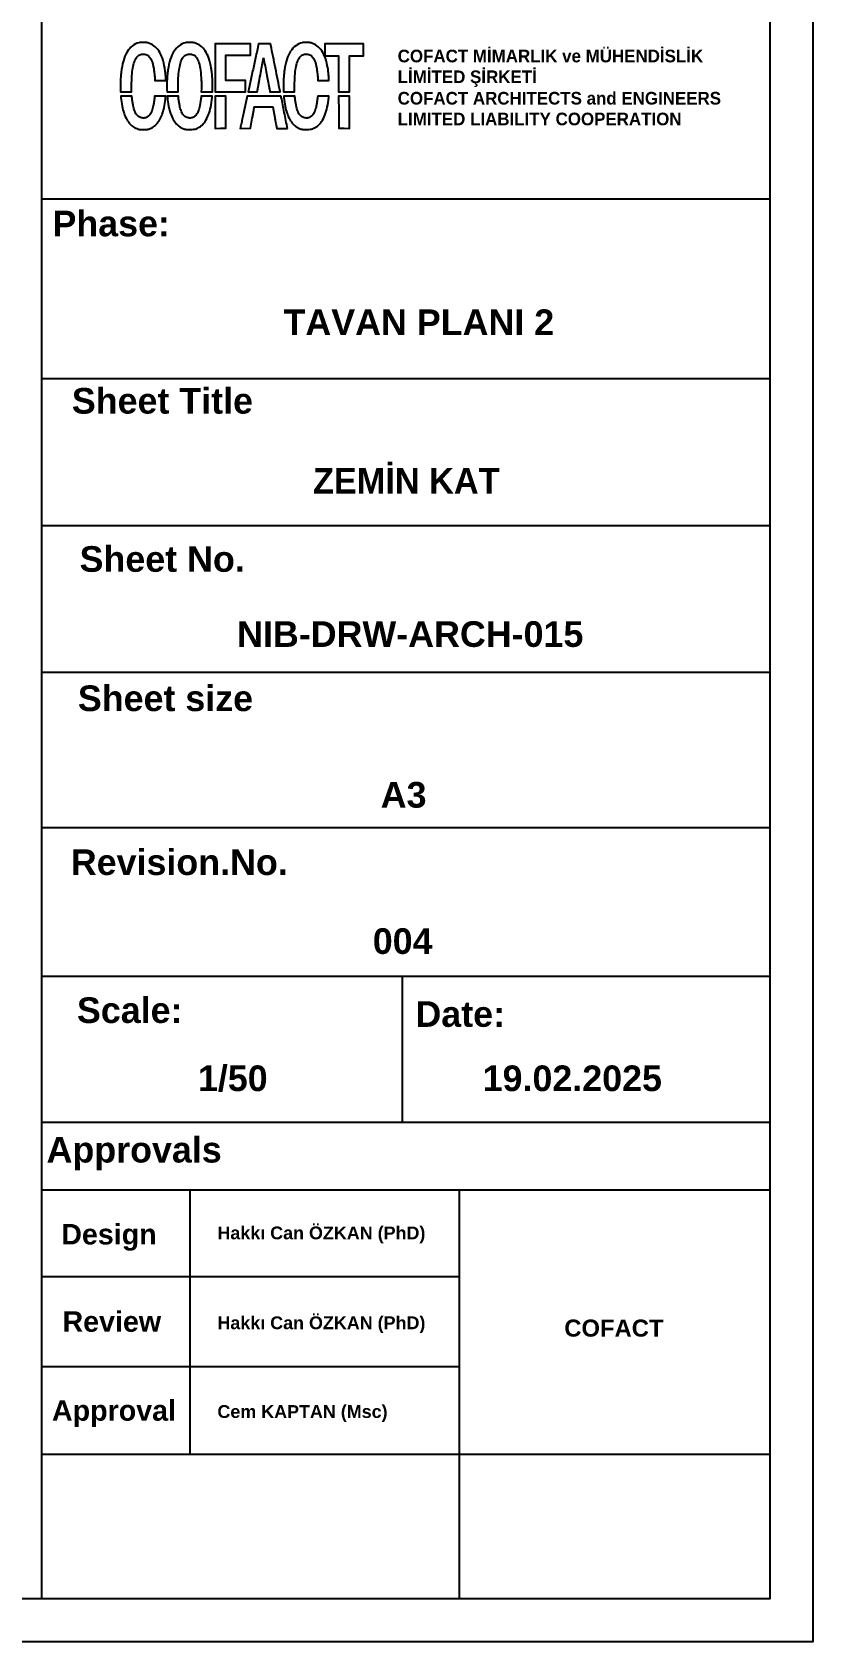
# Model space of a CAD drawing. Header units: millimetres. Extents: x 933584 to 974011, y 4545988 to 4553664.
# Drawn here: x 952239 to 952602, y 4549855 to 4550603 of the extents above; entities that cross this region are included whole.
import ezdxf

# ---------------------------------------------------------------- set-up
doc = ezdxf.new("R2010")
doc.units = ezdxf.units.MM
doc.layers.get('0').update_dxf_attribs({"color": 255})
doc.styles.add('Century Gothic_B_3', font='GOTHICB.TTF', dxfattribs={"height": 4})

msp = doc.modelspace()

# ---------------------------------------------------------------- linework, layer by layer
at = {"color": 0}
for p, q in [((952581.5, 4550525.03), (952243.44, 4550525.03)), ((952243.44, 4550441.75), (952581.5, 4550441.75)), ((952581.5, 4550373.35), (952243.44, 4550373.35)), ((952581.5, 4550305.39), (952243.44, 4550305.39)), ((952581.5, 4550233.17), (952243.44, 4550233.17)), ((952581.5, 4550164.16), (952243.44, 4550164.16)), ((952410.92, 4550164.16), (952410.92, 4550096.44)), ((952581.5, 4550096.44), (952243.44, 4550096.44)), ((952581.5, 4550065.11), (952243.44, 4550065.11)), ((952312.29, 4550065.11), (952312.29, 4549942.35)), ((952437.28, 4550065.11), (952437.28, 4549991.51)), ((952243.45, 4550024.97), (952437.28, 4550024.97)), ((952437.28, 4549991.51), (952437.28, 4549875.4)), ((952243.45, 4549983.26), (952437.28, 4549983.26)), ((952581.5, 4549942.35), (952243.44, 4549942.35))]:
    msp.add_line(p, q, dxfattribs=at)
for points in [[(950501.5, 4551355.4), (952601.5, 4551355.4), (952601.5, 4549855.4), (950501.5, 4549855.4)], [(950521.5, 4551335.4), (952581.5, 4551335.4), (952581.5, 4549875.4), (950521.5, 4549875.4)], [(952324.13, 4550586.03), (952324.13, 4550574.89), (952331.18, 4550574.89), (952338.24, 4550574.89), (952338.24, 4550577.53), (952338.24, 4550580.16), (952333.67, 4550580.16), (952329.1, 4550580.16), (952329.1, 4550585.98), (952329.1, 4550591.8), (952334.81, 4550591.8), (952340.53, 4550591.8), (952340.53, 4550594.48), (952340.53, 4550597.16), (952332.33, 4550597.16), (952324.13, 4550597.16)], [(952374.93, 4550594.33), (952374.93, 4550591.5), (952378.17, 4550591.5), (952381.4, 4550591.5), (952381.4, 4550583.19), (952381.4, 4550574.89), (952383.88, 4550574.89), (952386.37, 4550574.89), (952386.37, 4550583.19), (952386.37, 4550591.5), (952389.65, 4550591.5), (952392.93, 4550591.5), (952392.93, 4550594.33), (952392.93, 4550597.16), (952383.93, 4550597.16), (952374.93, 4550597.16)], [(952324.13, 4550565.4), (952324.13, 4550557.89), (952326.59, 4550557.91), (952329.05, 4550557.94), (952329.07, 4550565.42), (952329.1, 4550572.9), (952326.61, 4550572.9), (952324.13, 4550572.9)], [(952381.42, 4550565.42), (952381.45, 4550557.94), (952383.91, 4550557.91), (952386.37, 4550557.89), (952386.37, 4550565.39), (952386.37, 4550572.9), (952383.88, 4550572.9), (952381.4, 4550572.9)]]:
    msp.add_lwpolyline(points, close=True, dxfattribs=at)
msp.add_lwpolyline([(952243.45, 4551335.41), (952243.45, 4549875.4)], dxfattribs=at)
for points in [[(952288.78, 4550597.65, 0.11064), (952285.68, 4550596.15, 0.089568), (952283.23, 4550593.37, 0.069833), (952281.47, 4550589.25, 0.037138), (952280.43, 4550583.81, 0.013582), (952280.28, 4550582.16, 0.005436), (952280.17, 4550579.9, 0.005261), (952280.1, 4550577.67, 0.017635), (952280.13, 4550576.21), (952280.2, 4550574.89), (952282.75, 4550574.89), (952285.3, 4550574.89), (952285.31, 4550577.9, -0.01557), (952285.46, 4550582.32, -0.027157), (952285.9, 4550585.95, -0.033018), (952286.6, 4550588.8, -0.079442), (952287.57, 4550590.74, -0.009072), (952287.87, 4550591.13, -0.030827), (952288.08, 4550591.37, -0.031813), (952288.32, 4550591.58, -0.010138), (952288.7, 4550591.86, -0.089655), (952289.45, 4550592.22, -0.05192), (952290.45, 4550592.38, -0.051218), (952291.47, 4550592.33, -0.076363), (952292.33, 4550592.06, -0.070873), (952293.13, 4550591.52, -0.052254), (952293.84, 4550590.72, -0.046256), (952294.44, 4550589.69, -0.033841), (952294.93, 4550588.46, -0.02482), (952295.29, 4550587.06, -0.012371), (952295.62, 4550585.26, -0.011745), (952295.88, 4550583.27, -0.011909), (952296.05, 4550581.28), (952296.11, 4550580.16), (952298.68, 4550580.16), (952301.26, 4550580.16), (952301.26, 4550580.59, 0.020953), (952301.22, 4550581.49, 0.004455), (952301.07, 4550583.07, 0.00493), (952300.88, 4550584.7, 0.011284), (952300.7, 4550585.92, 0.038093), (952299.58, 4550590.43, 0.067383), (952297.9, 4550593.87, 0.083303), (952295.67, 4550596.24, 0.099908), (952292.91, 4550597.57, 0.02201), (952292.47, 4550597.67, 0.020762), (952292.02, 4550597.72, 0.015695), (952291.46, 4550597.75, 0.005906), (952290.68, 4550597.75, 0.00548), (952290.07, 4550597.74, 0.006399), (952289.5, 4550597.72, 0.005718), (952289.02, 4550597.69, 0.038226)], [(952310.35, 4550597.65, 0.105194), (952307.39, 4550596.26, 0.087054), (952305.01, 4550593.69, 0.069549), (952303.26, 4550589.93, 0.038701), (952302.16, 4550584.98, 0.014261), (952301.92, 4550582.9, 0.008448), (952301.75, 4550580.4, 0.008433), (952301.67, 4550577.97, 0.018733), (952301.71, 4550576.12), (952301.78, 4550574.89), (952304.33, 4550574.89), (952306.87, 4550574.89), (952306.89, 4550577.9, -0.01557), (952307.04, 4550582.32, -0.027157), (952307.48, 4550585.95, -0.033018), (952308.18, 4550588.8, -0.079442), (952309.15, 4550590.74, -0.009072), (952309.45, 4550591.13, -0.030827), (952309.66, 4550591.37, -0.031813), (952309.89, 4550591.58, -0.010138), (952310.27, 4550591.86, -0.089655), (952311.03, 4550592.22, -0.05192), (952312.02, 4550592.38, -0.051218), (952313.05, 4550592.33, -0.076363), (952313.91, 4550592.06, -0.136443), (952315.41, 4550590.72, -0.067108), (952316.51, 4550588.38, -0.045937), (952317.26, 4550584.94, -0.018323), (952317.67, 4550580.11, -0.004967), (952317.71, 4550579.13, -0.003937), (952317.73, 4550578.07, -0.00398), (952317.74, 4550577.08, -0.009912), (952317.72, 4550576.36), (952317.66, 4550574.89), (952320.23, 4550574.89), (952322.8, 4550574.89), (952322.87, 4550576.16, 0.018366), (952322.9, 4550578.32, 0.009634), (952322.79, 4550581.01, 0.009631), (952322.58, 4550583.71, 0.017297), (952322.28, 4550585.91, 0.038062), (952321.16, 4550590.43, 0.067387), (952319.48, 4550593.87, 0.08333), (952317.24, 4550596.24, 0.099909), (952314.49, 4550597.57, 0.02201), (952314.05, 4550597.67, 0.020762), (952313.59, 4550597.72, 0.015695), (952313.04, 4550597.75, 0.005906), (952312.25, 4550597.75, 0.00548), (952311.65, 4550597.74, 0.006399), (952311.08, 4550597.72, 0.005718), (952310.59, 4550597.69, 0.038226)], [(952346.55, 4550590.58, 0.00001), (952347.91, 4550583.29, 0.000084), (952349.11, 4550576.86, 0.003215), (952349.39, 4550575.41), (952349.49, 4550574.89), (952351.87, 4550574.89, 0.001355), (952352.79, 4550574.89, 0.00226), (952353.55, 4550574.9, 0.000206), (952354.24, 4550574.91, 0.409743), (952354.25, 4550574.93, 0.049641), (952354.25, 4550574.99, 0.000001), (952352.06, 4550585.84, 0.000006), (952349.92, 4550596.52, 0.007694), (952349.83, 4550596.94), (952349.77, 4550597.16), (952347.02, 4550597.16), (952344.26, 4550597.16), (952343.54, 4550593.86, -0.000077), (952342.16, 4550587.49, -0.000085), (952340.82, 4550581.33, -0.000009), (952339.54, 4550575.41, -0.006923), (952339.47, 4550575.12), (952339.42, 4550574.89), (952343.62, 4550574.89, 0.000143), (952343.92, 4550576.47, 0.00034), (952344.17, 4550577.84, 0.000221), (952344.46, 4550579.42, -0.000266), (952345.3, 4550583.92, -0.000578), (952345.95, 4550587.39, -0.000087)], [(952364.45, 4550597.65, 0.105194), (952361.48, 4550596.25, 0.087054), (952359.1, 4550593.69, 0.069549), (952357.35, 4550589.93, 0.038701), (952356.25, 4550584.98, 0.014261), (952356.01, 4550582.9, 0.008448), (952355.84, 4550580.4, 0.008433), (952355.76, 4550577.97, 0.018733), (952355.8, 4550576.12), (952355.87, 4550574.89), (952358.42, 4550574.89), (952360.96, 4550574.89), (952360.98, 4550577.9, -0.01557), (952361.13, 4550582.32, -0.027157), (952361.57, 4550585.95, -0.033018), (952362.27, 4550588.8, -0.079442), (952363.24, 4550590.74, -0.009072), (952363.54, 4550591.13, -0.030827), (952363.75, 4550591.37, -0.031813), (952363.99, 4550591.58, -0.010138), (952364.36, 4550591.86, -0.089655), (952365.12, 4550592.22, -0.05192), (952366.11, 4550592.38, -0.051218), (952367.14, 4550592.33, -0.076363), (952368, 4550592.06, -0.070873), (952368.79, 4550591.52, -0.052254), (952369.5, 4550590.72, -0.046256), (952370.11, 4550589.69, -0.033841), (952370.59, 4550588.46, -0.02482), (952370.96, 4550587.06, -0.012371), (952371.28, 4550585.26, -0.011745), (952371.55, 4550583.27, -0.011909), (952371.71, 4550581.28), (952371.78, 4550580.16), (952374.35, 4550580.16), (952376.92, 4550580.16), (952376.92, 4550580.58, 0.020953), (952376.88, 4550581.49, 0.004455), (952376.73, 4550583.07, 0.00493), (952376.55, 4550584.69, 0.011284), (952376.37, 4550585.92, 0.038093), (952375.25, 4550590.43, 0.067383), (952373.57, 4550593.87, 0.083303), (952371.33, 4550596.24, 0.099908), (952368.58, 4550597.57, 0.02201), (952368.14, 4550597.66, 0.020762), (952367.69, 4550597.72, 0.015695), (952367.13, 4550597.75, 0.005906), (952366.34, 4550597.75, 0.00548), (952365.74, 4550597.74, 0.006399), (952365.17, 4550597.72, 0.005718), (952364.68, 4550597.69, 0.038226)], [(952280.32, 4550572.18, 0.025038), (952280.89, 4550568.23, 0.036131), (952281.81, 4550564.82, 0.041565), (952283.07, 4550562.01, 0.063352), (952284.65, 4550559.85, 0.028049), (952285.46, 4550559.08, 0.034689), (952286.29, 4550558.46, 0.034905), (952287.2, 4550557.97, 0.029004), (952288.23, 4550557.58, 0.021923), (952288.71, 4550557.45, 0.031789), (952289.15, 4550557.38, 0.019677), (952289.72, 4550557.35, 0.003659), (952290.77, 4550557.34, 0.003627), (952291.81, 4550557.35, 0.019229), (952292.37, 4550557.38, 0.031747), (952292.8, 4550557.45, 0.024514), (952293.25, 4550557.57, 0.035022), (952294.42, 4550558.05, 0.037328), (952295.49, 4550558.67, 0.037367), (952296.45, 4550559.45, 0.035245), (952297.31, 4550560.38, 0.053473), (952298.69, 4550562.55, 0.03772), (952299.78, 4550565.23, 0.032588), (952300.59, 4550568.45, 0.021334), (952301.11, 4550572.23), (952301.17, 4550572.9), (952298.59, 4550572.9), (952296, 4550572.9), (952295.94, 4550572.23, -0.0074), (952295.83, 4550571.26, -0.005344), (952295.69, 4550570.18, -0.005411), (952295.53, 4550569.15, -0.010609), (952295.37, 4550568.33, -0.034422), (952294.67, 4550565.87, -0.07643), (952293.74, 4550564.17, -0.102726), (952292.55, 4550563.14, -0.109019), (952291.07, 4550562.69, -0.095932), (952289.46, 4550562.88, -0.113527), (952288.14, 4550563.66, -0.092498), (952287.11, 4550565.08, -0.04608), (952286.34, 4550567.18, -0.017297), (952286.05, 4550568.47, -0.007909), (952285.75, 4550570.18, -0.007223), (952285.51, 4550571.84, -0.03219), (952285.45, 4550572.82, 0.402781), (952285.41, 4550572.85, 0.001238), (952284.7, 4550572.88, 0.005463), (952283.86, 4550572.9, 0.003096), (952282.85, 4550572.9), (952280.26, 4550572.9)], [(952301.9, 4550572.18, 0.025038), (952302.47, 4550568.23, 0.036131), (952303.39, 4550564.82, 0.041565), (952304.65, 4550562.01, 0.063352), (952306.22, 4550559.85, 0.047265), (952307.62, 4550558.62, 0.06438), (952309.09, 4550557.83, 0.06177), (952310.76, 4550557.41, 0.039412), (952312.76, 4550557.32, 0.027569), (952314.18, 4550557.45, 0.048064), (952315.33, 4550557.73, 0.049711), (952316.37, 4550558.22, 0.031882), (952317.48, 4550558.98, 0.081131), (952319.39, 4550561.06, 0.052129), (952320.91, 4550563.98, 0.043307), (952322.01, 4550567.7, 0.026621), (952322.69, 4550572.23), (952322.75, 4550572.9), (952320.16, 4550572.9), (952317.58, 4550572.9), (952317.52, 4550572.23, -0.0074), (952317.41, 4550571.26, -0.005344), (952317.26, 4550570.18, -0.005411), (952317.1, 4550569.15, -0.010609), (952316.95, 4550568.33, -0.034422), (952316.25, 4550565.87, -0.07643), (952315.32, 4550564.17, -0.102726), (952314.13, 4550563.14, -0.109019), (952312.65, 4550562.69, -0.095932), (952311.04, 4550562.88, -0.113527), (952309.72, 4550563.66, -0.092498), (952308.69, 4550565.08, -0.04608), (952307.92, 4550567.18, -0.017297), (952307.62, 4550568.47, -0.007909), (952307.32, 4550570.18, -0.007223), (952307.09, 4550571.84, -0.03219), (952307.02, 4550572.82, 0.402781), (952306.99, 4550572.85, 0.001238), (952306.27, 4550572.88, 0.005463), (952305.44, 4550572.9, 0.003096), (952304.43, 4550572.9), (952301.83, 4550572.9)], [(952357.68, 4550557.89, 0.000023), (952356.19, 4550565.32, 0.000048), (952354.8, 4550572.28, 0.022716), (952354.69, 4550572.73, 0.319618), (952354.54, 4550572.84, 0.005635), (952353.49, 4550572.88, 0.005119), (952351.67, 4550572.9, 0.000404), (952346.81, 4550572.9), (952338.99, 4550572.9), (952337.41, 4550565.57, -0.000063), (952336.79, 4550562.75, -0.000102), (952336.27, 4550560.34, -0.000015), (952335.81, 4550558.2, -0.015408), (952335.73, 4550557.89), (952340.47, 4550557.94), (952341.34, 4550562.66, -0.000258), (952341.68, 4550564.49, -0.000401), (952341.97, 4550566.06, -0.000111), (952342.23, 4550567.44, -0.013635), (952342.27, 4550567.61), (952342.32, 4550567.83), (952346.57, 4550567.83), (952350.82, 4550567.83), (952351.46, 4550564.43, 0.000154), (952351.72, 4550563.01, 0.000145), (952351.99, 4550561.56, 0.000144), (952352.23, 4550560.28, 0.000507), (952352.39, 4550559.46), (952352.69, 4550557.89)], [(952355.99, 4550572.18, 0.025038), (952356.56, 4550568.23, 0.036131), (952357.48, 4550564.82, 0.041565), (952358.74, 4550562.01, 0.063352), (952360.31, 4550559.85, 0.047265), (952361.71, 4550558.62, 0.06438), (952363.18, 4550557.82, 0.06177), (952364.85, 4550557.41, 0.039412), (952366.85, 4550557.32, 0.027569), (952368.27, 4550557.45, 0.048064), (952369.42, 4550557.73, 0.049711), (952370.46, 4550558.22, 0.031882), (952371.57, 4550558.98, 0.081131), (952373.49, 4550561.06, 0.052129), (952375, 4550563.97, 0.043307), (952376.1, 4550567.7, 0.026621), (952376.78, 4550572.23), (952376.84, 4550572.9), (952374.25, 4550572.9), (952371.67, 4550572.9), (952371.61, 4550572.23, -0.0074), (952371.5, 4550571.26, -0.005344), (952371.35, 4550570.18, -0.005411), (952371.19, 4550569.15, -0.010609), (952371.04, 4550568.33, -0.034422), (952370.34, 4550565.87, -0.07643), (952369.41, 4550564.17, -0.102726), (952368.22, 4550563.14, -0.109019), (952366.74, 4550562.69, -0.095932), (952365.13, 4550562.88, -0.113527), (952363.81, 4550563.66, -0.092498), (952362.78, 4550565.08, -0.04608), (952362.01, 4550567.18, -0.017297), (952361.71, 4550568.47, -0.007909), (952361.41, 4550570.18, -0.007223), (952361.18, 4550571.84, -0.03219), (952361.11, 4550572.81, 0.402781), (952361.08, 4550572.85, 0.001238), (952360.36, 4550572.88, 0.005463), (952359.53, 4550572.9, 0.003096), (952358.52, 4550572.9), (952355.92, 4550572.9)]]:
    msp.add_lwpolyline(points, format="xyb", close=True, dxfattribs=at)

# ---------------------------------------------------------------- texts
at = {"color": 0, "attachment_point": 1, "line_spacing_factor": 0.984502, "style": 'Century Gothic_B_3'}
for s, insert, char_height, width in [('{\\fFranklin Gothic Medium|b1|i0|c162|p34;COFACT MİMARLIK ve MÜHENDİSLİK}\\P{\\fFranklin Gothic Medium|b1|i0|c162|p34;LİMİTED ŞİRKETİ}', (952408.81, 4550594.41), 5.8729, 228.8091), ('\\pxql;{\\fFranklin Gothic Book|b1|i0|c162|p34;COFACT ARCHITECTS and ENGINEERS\\PLIMITED LIABILITY COOPERATION}', (952408.81, 4550574.82), 5.8729, 228.8091), ('\\pxqr;{\\fArial|b1|i0|c0|p34;Phase:}', (951714.95, 4550519.69), 11.9034, 588.1338), ('\\pxqr;{\\fArial|b1|i0|c0|p34;TAVAN PLANI 2}', (951893.31, 4550473.85), 11.9034, 588.1338), ('\\pxqr;{\\fArial|b1|i0|c0|p34;Sheet Title}', (951753.5, 4550437.39), 11.9034, 588.1338), ('\\pxi-2,l3,qr,t3;ZEMİN KAT', (951867.99, 4550400.25), 11.9034, 588.1338), ('\\pxqr;{\\fArial|b1|i0|c0|p34;Sheet No.}', (951749.71, 4550363.96), 11.9034, 588.1338), ('\\pxqr;{\\fArial|b1|i0|c0|p34;NIB-DRW-ARCH-015}', (951906.86, 4550329.11), 11.9034, 588.1338), ('\\pxqr;{\\fArial|b1|i0|c0|p34;Sheet size}', (951753.55, 4550299.31), 11.9034, 588.1338), ('\\pxqr;{\\fArial|b1|i0|c0|p34;A3}', (951834.05, 4550254.51), 11.9034, 588.1338), ('\\pxqr;{\\fArial|b1|i0|c0|p34;Revision.No.}', (951769.66, 4550223.23), 11.9034, 588.1338), ('\\pxqr;{\\fArial|b1|i0|c0|p34;00\\fArial|b1|i0|c162|p34;4}', (951836.86, 4550186.59), 11.9034, 588.1338), ('\\pxqr;{\\fArial|b1|i0|c0|p34;Scale:}', (951720.78, 4550154.54), 11.9034, 588.1338), ('\\pxqr;{\\fArial|b1|i0|c0|p34;Date:}', (951870.5, 4550152.75), 11.9034, 588.1338), ('\\pxqr;{\\fArial|b1|i0|c0|p34;1/50}', (951760.32, 4550122.92), 11.9034, 588.1338), ('\\pxqr;{\\fArial|b1|i0|c162|p34;19\\fArial|b1|i0|c0|p34;.02.202\\fArial|b1|i0|c162|p34;5}', (951943.34, 4550122.92), 11.9034, 588.1338), ('\\pxqr;{\\fArial|b1|i0|c0|p34;Approvals}', (951739, 4550089.77), 11.9034, 588.1338), ('\\pxqr;{\\fArial|b1|i0|c0|p34;Design}', (951708.8, 4550049.34), 9.5085, 588.1338), ('{\\fArial|b1|i0|c0|p34;\\W9.71336;   }{\\fArial|b1|i0|c0|p34;Hakkı Can ÖZKAN (PhD)}', (952257.83, 4550048.17), 5.9517, 163.4351), ('\\pxqr;{\\fArial|b1|i0|c0|p34;Review}', (951710.87, 4550008.82), 9.5085, 588.1338), ('{\\fArial|b1|i0|c0|p34;\\W9.71336;   }{\\fArial|b1|i0|c0|p34;Hakkı Can ÖZKAN (PhD)}', (952257.83, 4550006.45), 5.9517, 163.4351), ('\\pxqc;{\\fArial|b1|i0|c0|p34;COFACT}', (952345.73, 4550004.97), 7.9096, 326.8702), ('\\pxqr;{\\fArial|b1|i0|c0|p34;Approval}', (951717.77, 4549967.54), 9.5085, 588.1338), ('{\\W9.71336;\\fArial|b1|i0|c0|p34;   \\W1;Cem KAPTAN (Msc)}', (952257.83, 4549965.25), 5.9517, 163.4351)]:
    msp.add_mtext(s, dxfattribs=dict(at, insert=insert, char_height=char_height, width=width))

doc.saveas('drawing.dxf')
